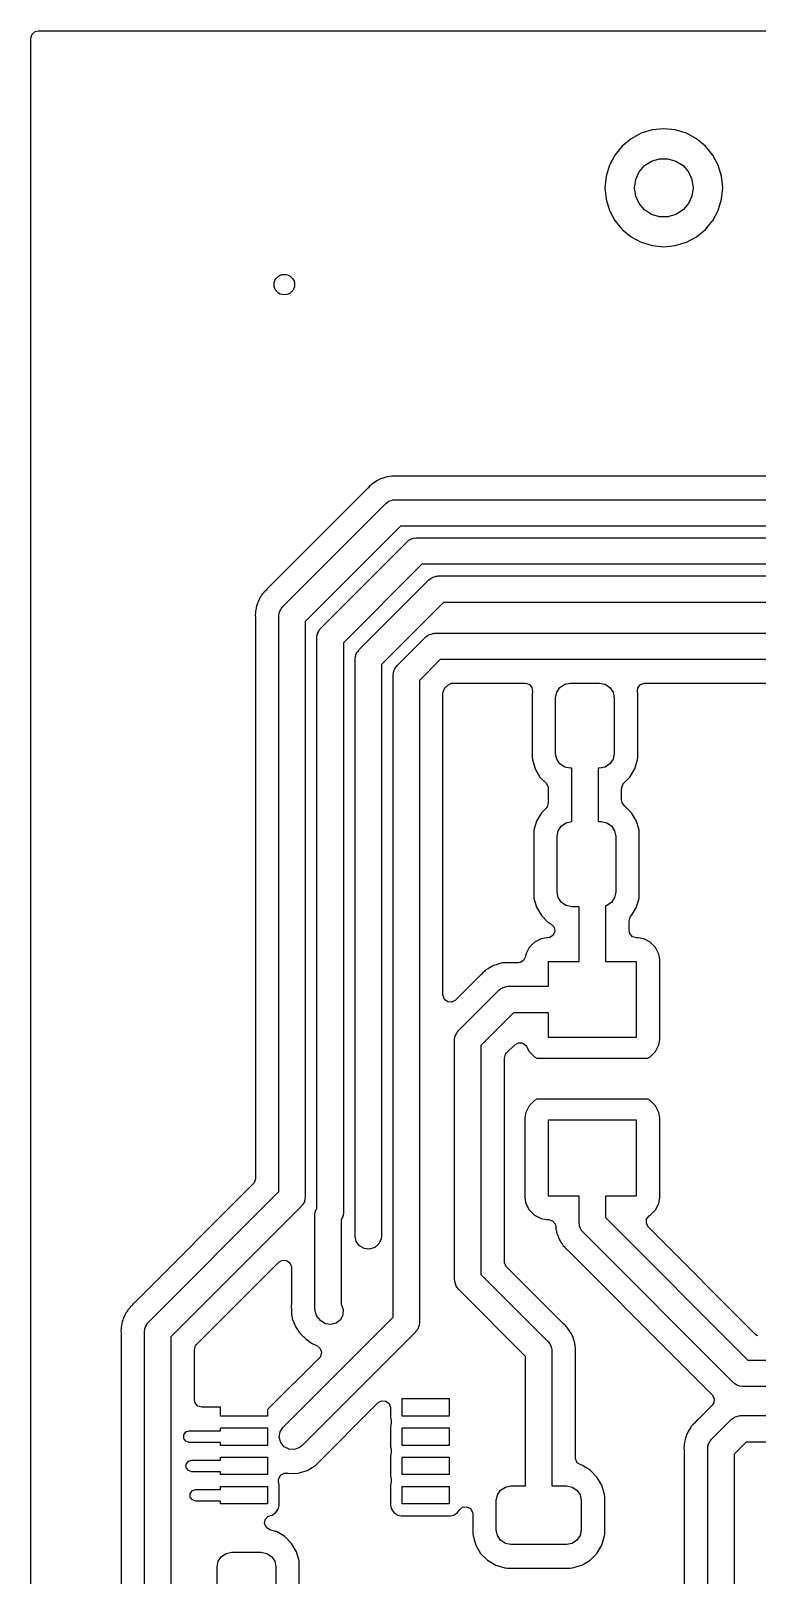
# Model space of a CAD drawing. Extents: x 0.23 to 2.97, y 0.23 to 2.17.
# Drawn here: x 0.23 to 0.718, y 1.134 to 2.17 of the extents above; entities that cross this region are included whole.
import ezdxf

# ---------------------------------------------------------------- set-up
doc = ezdxf.new("R2010")
doc.units = 0
doc.header["$MEASUREMENT"] = 0
doc.layers.add('BLACK', color=7, linetype='CONTINUOUS')

msp = doc.modelspace()

# ---------------------------------------------------------------- linework, layer by layer
at = {"layer": 'BLACK', "linetype": 'CONTINUOUS'}
for p, q in [((0.229705, 2.16533), (0.230492, 2.16802)), ((0.230492, 2.16802), (0.232605, 2.16985)), ((0.232605, 2.16985), (0.234665, 2.1703)), ((0.234665, 2.1703), (2.96533, 2.1703)), ((0.229705, 2.065), (0.229705, 2.16533)), ((0.655, 2.10458), (0.647279, 2.10382)), ((0.662721, 2.10382), (0.655, 2.10458)), ((0.655, 2.10458), (0.655, 2.10458)), ((0.63301, 2.09791), (0.627012, 2.09299)), ((0.639853, 2.10157), (0.63301, 2.09791)), ((0.647278, 2.10382), (0.639853, 2.10157)), ((0.647279, 2.10382), (0.647278, 2.10382)), ((0.670147, 2.10157), (0.662721, 2.10382)), ((0.67699, 2.09791), (0.670147, 2.10157)), ((0.682988, 2.09299), (0.67699, 2.09791)), ((0.62209, 2.08699), (0.618433, 2.08015)), ((0.627012, 2.09299), (0.62209, 2.08699)), ((0.646823, 2.08291), (0.652199, 2.08448)), ((0.652199, 2.08448), (0.657801, 2.08448)), ((0.657801, 2.08448), (0.663177, 2.08291)), ((0.68791, 2.08699), (0.682988, 2.09299)), ((0.691567, 2.08015), (0.68791, 2.08699)), ((0.618433, 2.08015), (0.61618, 2.07272)), ((0.636112, 2.07055), (0.63844, 2.07564)), ((0.63844, 2.07564), (0.642109, 2.07988)), ((0.642109, 2.07988), (0.646823, 2.08291)), ((0.663177, 2.08291), (0.667891, 2.07988)), ((0.667891, 2.07988), (0.67156, 2.07564)), ((0.67156, 2.07564), (0.673888, 2.07055)), ((0.69382, 2.07272), (0.691567, 2.08015)), ((0.229705, 1.29816), (0.229705, 2.065)), ((0.61618, 2.07272), (0.61542, 2.065)), ((0.61542, 2.065), (0.61542, 2.065)), ((0.61542, 2.065), (0.61618, 2.05728)), ((0.61618, 2.07272), (0.61618, 2.07272)), ((0.635315, 2.065), (0.636112, 2.07055)), ((0.636112, 2.05945), (0.635315, 2.065)), ((0.673888, 2.07055), (0.674685, 2.065)), ((0.674685, 2.065), (0.673888, 2.05945)), ((0.694574, 2.06507), (0.69382, 2.07272)), ((0.69382, 2.07272), (0.69382, 2.07272)), ((0.69382, 2.07272), (0.69382, 2.07272)), ((0.69382, 2.07272), (0.69382, 2.07272)), ((0.69382, 2.05728), (0.69458, 2.065)), ((0.69458, 2.065), (0.694574, 2.06507)), ((0.61618, 2.05728), (0.61618, 2.05728)), ((0.61618, 2.05728), (0.618433, 2.04985)), ((0.63844, 2.05436), (0.636112, 2.05945)), ((0.642109, 2.05012), (0.63844, 2.05436)), ((0.67156, 2.05436), (0.667891, 2.05012)), ((0.673888, 2.05945), (0.67156, 2.05436)), ((0.691567, 2.04985), (0.69382, 2.05728)), ((0.618433, 2.04985), (0.62209, 2.04301)), ((0.62209, 2.04301), (0.627012, 2.03701)), ((0.646823, 2.04709), (0.642109, 2.05012)), ((0.652199, 2.04552), (0.646823, 2.04709)), ((0.657801, 2.04552), (0.652199, 2.04552)), ((0.663177, 2.04709), (0.657801, 2.04552)), ((0.667891, 2.05012), (0.663177, 2.04709)), ((0.682988, 2.03701), (0.68791, 2.04301)), ((0.68791, 2.04301), (0.691567, 2.04985)), ((0.627012, 2.03701), (0.63301, 2.03209)), ((0.63301, 2.03209), (0.639853, 2.02843)), ((0.670147, 2.02843), (0.67699, 2.03209)), ((0.67699, 2.03209), (0.682988, 2.03701)), ((0.639853, 2.02843), (0.647278, 2.02618)), ((0.647278, 2.02618), (0.647278, 2.02618)), ((0.647278, 2.02618), (0.647279, 2.02618)), ((0.647279, 2.02618), (0.655, 2.02542)), ((0.655, 2.02542), (0.662721, 2.02618)), ((0.655, 2.02542), (0.655, 2.02542)), ((0.655, 2.02542), (0.655, 2.02542)), ((0.662721, 2.02618), (0.662721, 2.02618)), ((0.662721, 2.02618), (0.662722, 2.02618)), ((0.662722, 2.02618), (0.670147, 2.02843)), ((0.662722, 2.02618), (0.662722, 2.02618)), ((0.458624, 1.86583), (0.458032, 1.86533)), ((0.459177, 1.86638), (0.458624, 1.86583)), ((0.460755, 1.86732), (0.459177, 1.86638)), ((0.46095, 1.86745), (0.460755, 1.86732)), ((0.462433, 1.86852), (0.46095, 1.86745)), ((0.463161, 1.86881), (0.462433, 1.86852)), ((0.462433, 1.86852), (0.462433, 1.86852)), ((0.463859, 1.86915), (0.463161, 1.86881)), ((0.464225, 1.86937), (0.463859, 1.86915)), ((0.464533, 1.86955), (0.464225, 1.86937)), ((0.466292, 1.87006), (0.464533, 1.86955)), ((0.464533, 1.86955), (0.464533, 1.86955)), ((0.464533, 1.86955), (0.464533, 1.86955)), ((0.466513, 1.87014), (0.466292, 1.87006)), ((0.468218, 1.87081), (0.466513, 1.87014)), ((0.468994, 1.87091), (0.468218, 1.87081)), ((0.468218, 1.87081), (0.468218, 1.87081)), ((0.469756, 1.87107), (0.468994, 1.87091)), ((0.470508, 1.87129), (0.469756, 1.87107)), ((0.472339, 1.87135), (0.470508, 1.87129)), ((0.470508, 1.87129), (0.470508, 1.87129)), ((0.472572, 1.87136), (0.472339, 1.87135)), ((0.472841, 1.8714), (0.472572, 1.87136)), ((0.474005, 1.8714), (0.472841, 1.8714)), ((0.476727, 1.87148), (0.474005, 1.8714)), ((0.477037, 1.87145), (0.476727, 1.87148)), ((0.477038, 1.87147), (0.477037, 1.87145)), ((0.477657, 1.8714), (0.477038, 1.87147)), ((1.41952, 1.8714), (0.477657, 1.8714)), ((0.456073, 1.86328), (0.390125, 1.79733)), ((0.456231, 1.86345), (0.456073, 1.86328)), ((0.457399, 1.86487), (0.456231, 1.86345)), ((0.458032, 1.86533), (0.457399, 1.86487)), ((0.471922, 1.85511), (0.473005, 1.85552)), ((0.473005, 1.85552), (0.473705, 1.85548)), ((0.473705, 1.85548), (0.474391, 1.85563)), ((0.474391, 1.85563), (1.4281, 1.85563)), ((0.398965, 1.78387), (0.468127, 1.85304)), ((0.468127, 1.85304), (0.469566, 1.8542)), ((0.469566, 1.8542), (0.47022, 1.85445)), ((0.47022, 1.85445), (0.470788, 1.85486)), ((0.470788, 1.85486), (0.471922, 1.85511)), ((0.47806, 1.83791), (0.414087, 1.77394)), ((1.43177, 1.83791), (0.47806, 1.83791)), ((0.424555, 1.76946), (0.482536, 1.82744)), ((0.482536, 1.82744), (0.483976, 1.82861)), ((0.483976, 1.82861), (0.48463, 1.82886)), ((0.48463, 1.82886), (0.485197, 1.82927)), ((0.485197, 1.82927), (0.486332, 1.82951)), ((0.486332, 1.82951), (0.487414, 1.82993)), ((0.487414, 1.82993), (0.488114, 1.82989)), ((0.488114, 1.82989), (0.4888, 1.83004)), ((0.4888, 1.83004), (1.46523, 1.83004)), ((0.492469, 1.81232), (0.439677, 1.75953)), ((1.4689, 1.81232), (0.492469, 1.81232)), ((0.49923, 1.80327), (0.499797, 1.80368)), ((0.499797, 1.80368), (0.500931, 1.80392)), ((0.500931, 1.80392), (0.502014, 1.80434)), ((0.502014, 1.80434), (0.502715, 1.8043)), ((0.502715, 1.8043), (0.5034, 1.80445)), ((0.5034, 1.80445), (1.49192, 1.80445)), ((0.386402, 1.79354), (0.385147, 1.7922)), ((0.386553, 1.79371), (0.386402, 1.79354)), ((0.38672, 1.79393), (0.386553, 1.79371)), ((0.387131, 1.79434), (0.38672, 1.79393)), ((0.387542, 1.79475), (0.387131, 1.79434)), ((0.388535, 1.79581), (0.387542, 1.79475)), ((0.389406, 1.79673), (0.388535, 1.79581)), ((0.389647, 1.79693), (0.389406, 1.79673)), ((0.390125, 1.79733), (0.389639, 1.79694)), ((0.389639, 1.79694), (0.389647, 1.79693)), ((0.450146, 1.75486), (0.497136, 1.80185)), ((0.497136, 1.80185), (0.498576, 1.80302)), ((0.498576, 1.80302), (0.49923, 1.80327)), ((0.381392, 1.78453), (0.381105, 1.78272)), ((0.381703, 1.78525), (0.381392, 1.78453)), ((0.381955, 1.78599), (0.381703, 1.78525)), ((0.38215, 1.78675), (0.381955, 1.78599)), ((0.383033, 1.78835), (0.38215, 1.78675)), ((0.383135, 1.78856), (0.383033, 1.78835)), ((0.383863, 1.79024), (0.383135, 1.78856)), ((0.384343, 1.79086), (0.383863, 1.79024)), ((0.383863, 1.79024), (0.383863, 1.79024)), ((0.38477, 1.79151), (0.384343, 1.79086)), ((0.385147, 1.7922), (0.38477, 1.79151)), ((0.385147, 1.7922), (0.385147, 1.7922)), ((0.39759, 1.78176), (0.398062, 1.78282)), ((0.398062, 1.78282), (0.398583, 1.78329)), ((0.398583, 1.78329), (0.398965, 1.78387)), ((0.507069, 1.78673), (0.465268, 1.74493)), ((1.49559, 1.78673), (0.507069, 1.78673)), ((0.380541, 1.77916), (0.380419, 1.77839)), ((0.380419, 1.77839), (0.380419, 1.77839)), ((0.380419, 1.77839), (0.380591, 1.77656)), ((0.380602, 1.77994), (0.380541, 1.77916)), ((0.380591, 1.77656), (0.380602, 1.77633)), ((0.381058, 1.7825), (0.380602, 1.78072)), ((0.380602, 1.78072), (0.380602, 1.77994)), ((0.380602, 1.77633), (0.380602, 1.39986)), ((0.381105, 1.78272), (0.381058, 1.7825)), ((0.39637, 1.77761), (0.396564, 1.77945)), ((0.39637, 1.39128), (0.39637, 1.77761)), ((0.396564, 1.77945), (0.396849, 1.78009)), ((0.396849, 1.78009), (0.396958, 1.78078)), ((0.396958, 1.78078), (0.39759, 1.78176)), ((0.414087, 1.77394), (0.414087, 1.38761)), ((0.421961, 1.7632), (0.422154, 1.76504)), ((0.421961, 1.38017), (0.421961, 1.7632)), ((0.422154, 1.76504), (0.422439, 1.76568)), ((0.422439, 1.76568), (0.422549, 1.76637)), ((0.422549, 1.76637), (0.423181, 1.76735)), ((0.423181, 1.76735), (0.423652, 1.76841)), ((0.423652, 1.76841), (0.424173, 1.76888)), ((0.424173, 1.76888), (0.424555, 1.76946)), ((0.475736, 1.74426), (0.494886, 1.76341)), ((0.494886, 1.76341), (0.496325, 1.76458)), ((0.496325, 1.76458), (0.496979, 1.76483)), ((0.496979, 1.76483), (0.497547, 1.76524)), ((0.497547, 1.76524), (0.498681, 1.76548)), ((0.498681, 1.76548), (0.499764, 1.7659)), ((0.499764, 1.7659), (0.500464, 1.76586)), ((0.500464, 1.76586), (0.50115, 1.76601)), ((0.50115, 1.76601), (1.55348, 1.76601)), ((0.439677, 1.75953), (0.439677, 1.37701)), ((0.44803, 1.75108), (0.44814, 1.75177)), ((0.44814, 1.75177), (0.448771, 1.75275)), ((0.448771, 1.75275), (0.449243, 1.75381)), ((0.449243, 1.75381), (0.449764, 1.75428)), ((0.449764, 1.75428), (0.450146, 1.75486)), ((0.447551, 1.7486), (0.447745, 1.75044)), ((0.447551, 1.36141), (0.447551, 1.7486)), ((0.447745, 1.75044), (0.44803, 1.75108)), ((0.465268, 1.74493), (0.465268, 1.36141)), ((0.47373, 1.74117), (0.474362, 1.74215)), ((0.474362, 1.74215), (0.474834, 1.74321)), ((0.474834, 1.74321), (0.475354, 1.74368)), ((0.475354, 1.74368), (0.475736, 1.74426)), ((0.504819, 1.74829), (0.490858, 1.73433)), ((1.55715, 1.74829), (0.504819, 1.74829)), ((0.473142, 1.738), (0.473335, 1.73984)), ((0.473142, 1.30704), (0.473142, 1.738)), ((0.473335, 1.73984), (0.47362, 1.74048)), ((0.47362, 1.74048), (0.47373, 1.74117)), ((0.490858, 1.73433), (0.490858, 1.30337)), ((0.508079, 1.72925), (0.509897, 1.73107)), ((0.509897, 1.73107), (0.51235, 1.73241)), ((0.51235, 1.73241), (0.513405, 1.73252)), ((0.513405, 1.73252), (0.517255, 1.73252)), ((0.517255, 1.73252), (0.517354, 1.73254)), ((0.517354, 1.73254), (0.537039, 1.73254)), ((0.537039, 1.73254), (0.537138, 1.73252)), ((0.537138, 1.73252), (0.561769, 1.73252)), ((0.561769, 1.73252), (0.564451, 1.73174)), ((0.564451, 1.73174), (0.566282, 1.72962)), ((0.585198, 1.72966), (0.588391, 1.73179)), ((0.588391, 1.73179), (0.592157, 1.73254)), ((0.592157, 1.73254), (0.611843, 1.73254)), ((0.611843, 1.73254), (0.615609, 1.73179)), ((0.615609, 1.73179), (0.618802, 1.72966)), ((0.637644, 1.72945), (0.639393, 1.73163)), ((0.639393, 1.73163), (0.642043, 1.73252)), ((0.642043, 1.73252), (0.642231, 1.73252)), ((0.642231, 1.73252), (1.55388, 1.73252)), ((0.506626, 1.72574), (0.507413, 1.72843)), ((0.506626, 1.52318), (0.506626, 1.72574)), ((0.507413, 1.72843), (0.508079, 1.72925)), ((0.566282, 1.72962), (0.56666, 1.72699)), ((0.566663, 1.72675), (0.566547, 1.72529)), ((0.566547, 1.72529), (0.566547, 1.68271)), ((0.56666, 1.72699), (0.566681, 1.72699)), ((0.566679, 1.72686), (0.566663, 1.72675)), ((0.566681, 1.72699), (0.566674, 1.7269)), ((0.566674, 1.7269), (0.566679, 1.72686)), ((0.582315, 1.7227), (0.583064, 1.72647)), ((0.582315, 1.6853), (0.582315, 1.7227)), ((0.583064, 1.72647), (0.585198, 1.72966)), ((0.618802, 1.72966), (0.620936, 1.72647)), ((0.620936, 1.72647), (0.621685, 1.7227)), ((0.621685, 1.7227), (0.621685, 1.6853)), ((0.637319, 1.72699), (0.637385, 1.727)), ((0.637339, 1.72674), (0.637319, 1.72699)), ((0.637453, 1.72529), (0.637339, 1.72674)), ((0.637385, 1.727), (0.637644, 1.72945)), ((0.637453, 1.68271), (0.637453, 1.72529)), ((0.566547, 1.68271), (0.566661, 1.68126)), ((0.566661, 1.68126), (0.566661, 1.68126)), ((0.566661, 1.68126), (0.568467, 1.67505)), ((0.583064, 1.68153), (0.582315, 1.6853)), ((0.585198, 1.67834), (0.583064, 1.68153)), ((0.620936, 1.68153), (0.618802, 1.67834)), ((0.621685, 1.6853), (0.620936, 1.68153)), ((0.635533, 1.67505), (0.637339, 1.68126)), ((0.637339, 1.68126), (0.637453, 1.68271)), ((0.568467, 1.67505), (0.571761, 1.66948)), ((0.571761, 1.66948), (0.571761, 1.66948)), ((0.571761, 1.66948), (0.575921, 1.66532)), ((0.588391, 1.67621), (0.585198, 1.67834)), ((0.592157, 1.67546), (0.588391, 1.67621)), ((0.593142, 1.67546), (0.592157, 1.67546)), ((0.593142, 1.63954), (0.593142, 1.67546)), ((0.611843, 1.67546), (0.610858, 1.67546)), ((0.610858, 1.67546), (0.610858, 1.63954)), ((0.615609, 1.67621), (0.611843, 1.67546)), ((0.618802, 1.67834), (0.615609, 1.67621)), ((0.628079, 1.66532), (0.632239, 1.66948)), ((0.632239, 1.66948), (0.635533, 1.67505)), ((0.632239, 1.66948), (0.632239, 1.66948)), ((0.575921, 1.66532), (0.577261, 1.66286)), ((0.577261, 1.66286), (0.577374, 1.66181)), ((0.577374, 1.66181), (0.577374, 1.65219)), ((0.626626, 1.66181), (0.627413, 1.66449)), ((0.626626, 1.65411), (0.626626, 1.66181)), ((0.627413, 1.66449), (0.628079, 1.66532)), ((0.575921, 1.64868), (0.572761, 1.64552)), ((0.576587, 1.64951), (0.575921, 1.64868)), ((0.577374, 1.65219), (0.576587, 1.64951)), ((0.62691, 1.65246), (0.626626, 1.65411)), ((0.628449, 1.65032), (0.62691, 1.65246)), ((0.628477, 1.65028), (0.628443, 1.65032)), ((0.628443, 1.65032), (0.628449, 1.65032)), ((0.628546, 1.65019), (0.628477, 1.65028)), ((0.628664, 1.6501), (0.628546, 1.65019)), ((0.633239, 1.64552), (0.628664, 1.6501)), ((0.569467, 1.63995), (0.567661, 1.63374)), ((0.572761, 1.64552), (0.569467, 1.63995)), ((0.572761, 1.64552), (0.572761, 1.64552)), ((0.586198, 1.63666), (0.589391, 1.63879)), ((0.589391, 1.63879), (0.593142, 1.63954)), ((0.610858, 1.63954), (0.612843, 1.63954)), ((0.612843, 1.63954), (0.616609, 1.63879)), ((0.616609, 1.63879), (0.619802, 1.63666)), ((0.636533, 1.63995), (0.633239, 1.64552)), ((0.633239, 1.64552), (0.633239, 1.64552)), ((0.638339, 1.63374), (0.636533, 1.63995)), ((0.567661, 1.63374), (0.567547, 1.63229)), ((0.567547, 1.63229), (0.567547, 1.58971)), ((0.567661, 1.63374), (0.567661, 1.63374)), ((0.583315, 1.6297), (0.584064, 1.63347)), ((0.583315, 1.5923), (0.583315, 1.6297)), ((0.584064, 1.63347), (0.586198, 1.63666)), ((0.619802, 1.63666), (0.621936, 1.63347)), ((0.621936, 1.63347), (0.622685, 1.6297)), ((0.622685, 1.6297), (0.622685, 1.5923)), ((0.638453, 1.63229), (0.638339, 1.63374)), ((0.638453, 1.58971), (0.638453, 1.63229)), ((0.567547, 1.58971), (0.567661, 1.58826)), ((0.567661, 1.58826), (0.567661, 1.58826)), ((0.567661, 1.58826), (0.569467, 1.58205)), ((0.584064, 1.58853), (0.583315, 1.5923)), ((0.586198, 1.58534), (0.584064, 1.58853)), ((0.621936, 1.58853), (0.619802, 1.58534)), ((0.622685, 1.5923), (0.621936, 1.58853)), ((0.636533, 1.58205), (0.638339, 1.58826)), ((0.638339, 1.58826), (0.638453, 1.58971)), ((0.569467, 1.58205), (0.572761, 1.57648)), ((0.572761, 1.57648), (0.572761, 1.57648)), ((0.572761, 1.57648), (0.577336, 1.5719)), ((0.589391, 1.58321), (0.586198, 1.58534)), ((0.593157, 1.58246), (0.589391, 1.58321)), ((0.598142, 1.58246), (0.593157, 1.58246)), ((0.598142, 1.54574), (0.598142, 1.58246)), ((0.616609, 1.58321), (0.615858, 1.58306)), ((0.615858, 1.58306), (0.615858, 1.54574)), ((0.619802, 1.58534), (0.616609, 1.58321)), ((0.631626, 1.57281), (0.632413, 1.57549)), ((0.632413, 1.57549), (0.633079, 1.57632)), ((0.633079, 1.57632), (0.633239, 1.57648)), ((0.633239, 1.57648), (0.636533, 1.58205)), ((0.577336, 1.5719), (0.577336, 1.5719)), ((0.577336, 1.5719), (0.579304, 1.57074)), ((0.579304, 1.57074), (0.581212, 1.5687)), ((0.581712, 1.56595), (0.580646, 1.56336)), ((0.581212, 1.5687), (0.581712, 1.56595)), ((0.631626, 1.56647), (0.631626, 1.57281)), ((0.632074, 1.56441), (0.631626, 1.56647)), ((0.564557, 1.55512), (0.56229, 1.55067)), ((0.568089, 1.55866), (0.564557, 1.55512)), ((0.572539, 1.56092), (0.568089, 1.55866)), ((0.576232, 1.56151), (0.572539, 1.56092)), ((0.576779, 1.56151), (0.576232, 1.56151)), ((0.578353, 1.56176), (0.576779, 1.56151)), ((0.580646, 1.56336), (0.578353, 1.56176)), ((0.633905, 1.5623), (0.632074, 1.56441)), ((0.636587, 1.56151), (0.633905, 1.5623)), ((0.637768, 1.56151), (0.636587, 1.56151)), ((0.641461, 1.56092), (0.637768, 1.56151)), ((0.637768, 1.56151), (0.637768, 1.56151)), ((0.642925, 1.56018), (0.641461, 1.56092)), ((0.645911, 1.55866), (0.642925, 1.56018)), ((0.649443, 1.55512), (0.645911, 1.55866)), ((0.650577, 1.5529), (0.649443, 1.55512)), ((0.545759, 1.54445), (0.544997, 1.54429)), ((0.54651, 1.54467), (0.545759, 1.54445)), ((0.546511, 1.54467), (0.54651, 1.54467)), ((0.548343, 1.54472), (0.546511, 1.54467)), ((0.548575, 1.54474), (0.548343, 1.54472)), ((0.548844, 1.54478), (0.548575, 1.54474)), ((0.550007, 1.54478), (0.548844, 1.54478)), ((0.55273, 1.54486), (0.550007, 1.54478)), ((0.55304, 1.54483), (0.55273, 1.54486)), ((0.553042, 1.54484), (0.55304, 1.54483)), ((0.55366, 1.54478), (0.553042, 1.54484)), ((0.557119, 1.54478), (0.55366, 1.54478)), ((0.558448, 1.54496), (0.557119, 1.54478)), ((0.560821, 1.54643), (0.558448, 1.54496)), ((0.562018, 1.54896), (0.560821, 1.54643)), ((0.56229, 1.55067), (0.562018, 1.54896)), ((0.56229, 1.55067), (0.56229, 1.55067)), ((0.577472, 1.52901), (0.577472, 1.54574)), ((0.577472, 1.54574), (0.598142, 1.54574)), ((0.615858, 1.54574), (0.636528, 1.54574)), ((0.636528, 1.54574), (0.636528, 1.49456)), ((0.65171, 1.55067), (0.650577, 1.5529)), ((0.652295, 1.54698), (0.65171, 1.55067)), ((0.652295, 1.49332), (0.652295, 1.54698)), ((0.532077, 1.53666), (0.515094, 1.51968)), ((0.532234, 1.53683), (0.532077, 1.53666)), ((0.533402, 1.53824), (0.532234, 1.53683)), ((0.533734, 1.53849), (0.533402, 1.53824)), ((0.534035, 1.5387), (0.533734, 1.53849)), ((0.534627, 1.53921), (0.534035, 1.5387)), ((0.53518, 1.53976), (0.534627, 1.53921)), ((0.536758, 1.5407), (0.53518, 1.53976)), ((0.536953, 1.54082), (0.536758, 1.5407)), ((0.538436, 1.5419), (0.536953, 1.54082)), ((0.539164, 1.54219), (0.538436, 1.5419)), ((0.539862, 1.54253), (0.539164, 1.54219)), ((0.540536, 1.54293), (0.539862, 1.54253)), ((0.542296, 1.54344), (0.540536, 1.54293)), ((0.542517, 1.54352), (0.542296, 1.54344)), ((0.544221, 1.54419), (0.542517, 1.54352)), ((0.544997, 1.54429), (0.544221, 1.54419)), ((0.544221, 1.54419), (0.544221, 1.54419)), ((0.517, 1.49928), (0.54413, 1.52641)), ((0.54413, 1.52641), (0.545569, 1.52758)), ((0.545569, 1.52758), (0.546224, 1.52783)), ((0.546224, 1.52783), (0.546791, 1.52824)), ((0.546791, 1.52824), (0.547925, 1.52848)), ((0.547925, 1.52848), (0.549008, 1.5289)), ((0.549008, 1.5289), (0.549708, 1.52886)), ((0.549708, 1.52886), (0.550394, 1.52901)), ((0.550394, 1.52901), (0.577472, 1.52901)), ((0.506639, 1.52283), (0.506626, 1.52318)), ((0.507615, 1.52021), (0.506639, 1.52283)), ((0.509853, 1.51854), (0.507615, 1.52021)), ((0.512641, 1.51834), (0.509853, 1.51854)), ((0.515094, 1.51968), (0.512641, 1.51834)), ((0.554063, 1.51129), (0.532122, 1.48935)), ((0.577472, 1.51129), (0.554063, 1.51129)), ((0.577472, 1.49456), (0.577472, 1.51129)), ((0.514406, 1.49302), (0.514599, 1.49486)), ((0.514406, 1.33195), (0.514406, 1.49302)), ((0.514599, 1.49486), (0.514884, 1.4955)), ((0.514884, 1.4955), (0.514994, 1.49619)), ((0.514994, 1.49619), (0.515626, 1.49717)), ((0.515626, 1.49717), (0.516097, 1.49823)), ((0.516097, 1.49823), (0.516618, 1.4987)), ((0.516618, 1.4987), (0.517, 1.49928)), ((0.636528, 1.49456), (0.577472, 1.49456)), ((0.65171, 1.48963), (0.652295, 1.49332)), ((0.532122, 1.48935), (0.532122, 1.33562)), ((0.54789, 1.48076), (0.548677, 1.48345)), ((0.548677, 1.48345), (0.549342, 1.48427)), ((0.549342, 1.48427), (0.554899, 1.48983)), ((0.554899, 1.48983), (0.557352, 1.49117)), ((0.557352, 1.49117), (0.56014, 1.49097)), ((0.56014, 1.49097), (0.562377, 1.48929)), ((0.562377, 1.48929), (0.562826, 1.48857)), ((0.562826, 1.48857), (0.564557, 1.48518)), ((0.564557, 1.48518), (0.564557, 1.48518)), ((0.564557, 1.48518), (0.568089, 1.48164)), ((0.645911, 1.48164), (0.649443, 1.48518)), ((0.649443, 1.48518), (0.65171, 1.48963)), ((0.54789, 1.38702), (0.54789, 1.48076)), ((0.568089, 1.48164), (0.56961, 1.48087)), ((0.56961, 1.48087), (0.569785, 1.48078)), ((0.569785, 1.48078), (0.644215, 1.48078)), ((0.644215, 1.48078), (0.645911, 1.48164)), ((0.568089, 1.45236), (0.564557, 1.44882)), ((0.569785, 1.45322), (0.568089, 1.45236)), ((0.644215, 1.45322), (0.569785, 1.45322)), ((0.645911, 1.45236), (0.644215, 1.45322)), ((0.649443, 1.44882), (0.645911, 1.45236)), ((0.56229, 1.44437), (0.561705, 1.44068)), ((0.56299, 1.44575), (0.56229, 1.44437)), ((0.564557, 1.44882), (0.56299, 1.44575)), ((0.650577, 1.4466), (0.649443, 1.44882)), ((0.65171, 1.44437), (0.650577, 1.4466)), ((0.652295, 1.44068), (0.65171, 1.44437)), ((0.561705, 1.44068), (0.561705, 1.44068)), ((0.561705, 1.44068), (0.561705, 1.38702)), ((0.577472, 1.38826), (0.577472, 1.43944)), ((0.577472, 1.43944), (0.636528, 1.43944)), ((0.636528, 1.43944), (0.636528, 1.38826)), ((0.652295, 1.38702), (0.652295, 1.44068)), ((0.380602, 1.39986), (0.379815, 1.39718)), ((0.379149, 1.39636), (0.299896, 1.3171)), ((0.308736, 1.30364), (0.39637, 1.39128)), ((0.379815, 1.39718), (0.379149, 1.39636)), ((0.411492, 1.38135), (0.323858, 1.29371)), ((0.411874, 1.38193), (0.411492, 1.38135)), ((0.412395, 1.3824), (0.411874, 1.38193)), ((0.412867, 1.38346), (0.412395, 1.3824)), ((0.413498, 1.38443), (0.412867, 1.38346)), ((0.413608, 1.38513), (0.413498, 1.38443)), ((0.413893, 1.38577), (0.413608, 1.38513)), ((0.414087, 1.38761), (0.413893, 1.38577)), ((0.42103, 1.37808), (0.42114, 1.37877)), ((0.42114, 1.37877), (0.421771, 1.37975)), ((0.421771, 1.37975), (0.421961, 1.38017)), ((0.54789, 1.3442), (0.54789, 1.38702)), ((0.561705, 1.38702), (0.562289, 1.38333)), ((0.562289, 1.38333), (0.564557, 1.37888)), ((0.564557, 1.37888), (0.568089, 1.37534)), ((0.598142, 1.38826), (0.577472, 1.38826)), ((0.598142, 1.37015), (0.598142, 1.38826)), ((0.636528, 1.38826), (0.615858, 1.38826)), ((0.615858, 1.38826), (0.615858, 1.37382)), ((0.645911, 1.37534), (0.649443, 1.37888)), ((0.649443, 1.37888), (0.65171, 1.38333)), ((0.65171, 1.38333), (0.652295, 1.38702)), ((0.420551, 1.3756), (0.420745, 1.37744)), ((0.420551, 1.31223), (0.420551, 1.3756)), ((0.420745, 1.37744), (0.42103, 1.37808)), ((0.438457, 1.37286), (0.438268, 1.37244)), ((0.438268, 1.37244), (0.438268, 1.31559)), ((0.439089, 1.37383), (0.438457, 1.37286)), ((0.439198, 1.37453), (0.439089, 1.37383)), ((0.439484, 1.37517), (0.439198, 1.37453)), ((0.439677, 1.37701), (0.439484, 1.37517)), ((0.568089, 1.37534), (0.569031, 1.37486)), ((0.569031, 1.37486), (0.572539, 1.37308)), ((0.572539, 1.37308), (0.576232, 1.37249)), ((0.576232, 1.37249), (0.577481, 1.37249)), ((0.577481, 1.37249), (0.580163, 1.3717)), ((0.580163, 1.3717), (0.581993, 1.36959)), ((0.581993, 1.36959), (0.582439, 1.36769)), ((0.598287, 1.36947), (0.598142, 1.37015)), ((0.598251, 1.36877), (0.598287, 1.36947)), ((0.598666, 1.36769), (0.598251, 1.36877)), ((0.615858, 1.37382), (0.711551, 1.27813)), ((0.643255, 1.36984), (0.643454, 1.37263)), ((0.644594, 1.36739), (0.643255, 1.36984)), ((0.643454, 1.37263), (0.645129, 1.37486)), ((0.645129, 1.37486), (0.64585, 1.37531)), ((0.64585, 1.37531), (0.645911, 1.37534)), ((0.448317, 1.35781), (0.447551, 1.36141)), ((0.450482, 1.35483), (0.448317, 1.35781)), ((0.465074, 1.35957), (0.463576, 1.3562)), ((0.465268, 1.36141), (0.465074, 1.35957)), ((0.582439, 1.36769), (0.582484, 1.36627)), ((0.582484, 1.36627), (0.582484, 1.36627)), ((0.582484, 1.36627), (0.582702, 1.36552)), ((0.582702, 1.36552), (0.58286, 1.36476)), ((0.58286, 1.36476), (0.582958, 1.36398)), ((0.582958, 1.36398), (0.582958, 1.36398)), ((0.582958, 1.36398), (0.583633, 1.36228)), ((0.583633, 1.36228), (0.583708, 1.36206)), ((0.583708, 1.36206), (0.58422, 1.3603)), ((0.58422, 1.3603), (0.58422, 1.3603)), ((0.58422, 1.3603), (0.584618, 1.35962)), ((0.584618, 1.35962), (0.58496, 1.35892)), ((0.58496, 1.35892), (0.585248, 1.3582)), ((0.585248, 1.3582), (0.585249, 1.3582)), ((0.585249, 1.3582), (0.586326, 1.35671)), ((0.598908, 1.36655), (0.598666, 1.36769)), ((0.59932, 1.36598), (0.598908, 1.36655)), ((0.599571, 1.36533), (0.59932, 1.36598)), ((0.600736, 1.36389), (0.599571, 1.36533)), ((0.701618, 1.26301), (0.600736, 1.36389)), ((0.716629, 1.29535), (0.644594, 1.36739)), ((0.453672, 1.35298), (0.450482, 1.35483)), ((0.457335, 1.3526), (0.453672, 1.35298)), ((0.460839, 1.35374), (0.457335, 1.3526)), ((0.463576, 1.3562), (0.460839, 1.35374)), ((0.586326, 1.35671), (0.586454, 1.35652)), ((0.586454, 1.35652), (0.587387, 1.35494)), ((0.587387, 1.35494), (0.58794, 1.35439)), ((0.58794, 1.35439), (0.588446, 1.3538)), ((0.588446, 1.3538), (0.588906, 1.35316)), ((0.588906, 1.35316), (0.590318, 1.35199)), ((0.590318, 1.35199), (0.59049, 1.35184)), ((0.59049, 1.35184), (0.663297, 1.27903)), ((0.341079, 1.28863), (0.396315, 1.34387)), ((0.396315, 1.34387), (0.398768, 1.34521)), ((0.398768, 1.34521), (0.401556, 1.34501)), ((0.401556, 1.34501), (0.403794, 1.34333)), ((0.403794, 1.34333), (0.404771, 1.34072)), ((0.404771, 1.34072), (0.404783, 1.34036)), ((0.404783, 1.34036), (0.404783, 1.31549)), ((0.548003, 1.34315), (0.54789, 1.3442)), ((0.549343, 1.3407), (0.548003, 1.34315)), ((0.587509, 1.30253), (0.549343, 1.3407)), ((0.514551, 1.33126), (0.514406, 1.33195)), ((0.514515, 1.33056), (0.514551, 1.33126)), ((0.51493, 1.32948), (0.514515, 1.33056)), ((0.515171, 1.32835), (0.51493, 1.32948)), ((0.515583, 1.32778), (0.515171, 1.32835)), ((0.515835, 1.32712), (0.515583, 1.32778)), ((0.517, 1.32569), (0.515835, 1.32712)), ((0.532122, 1.33562), (0.577264, 1.29048)), ((0.299178, 1.31651), (0.298514, 1.3158)), ((0.299418, 1.31671), (0.299178, 1.31651)), ((0.299896, 1.3171), (0.299411, 1.31671)), ((0.299411, 1.31671), (0.299418, 1.31671)), ((0.562142, 1.28054), (0.517, 1.32569)), ((0.291921, 1.30652), (0.291727, 1.30576)), ((0.292804, 1.30812), (0.291921, 1.30652)), ((0.292907, 1.30833), (0.292804, 1.30812)), ((0.293635, 1.31002), (0.292907, 1.30833)), ((0.294114, 1.31063), (0.293635, 1.31002)), ((0.293635, 1.31002), (0.293635, 1.31002)), ((0.294542, 1.31128), (0.294114, 1.31063)), ((0.294919, 1.31197), (0.294542, 1.31128)), ((0.296173, 1.31331), (0.294919, 1.31197)), ((0.294919, 1.31197), (0.294919, 1.31197)), ((0.296325, 1.31348), (0.296173, 1.31331)), ((0.296491, 1.3137), (0.296325, 1.31348)), ((0.296903, 1.31411), (0.296491, 1.3137)), ((0.297314, 1.31452), (0.296903, 1.31411)), ((0.298514, 1.3158), (0.297314, 1.31452)), ((0.399193, 1.23309), (0.473142, 1.30704)), ((0.404727, 1.31488), (0.404698, 1.31456)), ((0.404698, 1.31456), (0.404783, 1.31184)), ((0.404783, 1.31549), (0.404715, 1.31488)), ((0.404715, 1.31488), (0.404727, 1.31488)), ((0.404783, 1.31184), (0.404783, 1.31068)), ((0.404783, 1.31068), (0.404817, 1.31041)), ((0.404817, 1.31041), (0.404836, 1.31018)), ((0.404836, 1.31018), (0.404893, 1.30835)), ((0.404893, 1.30835), (0.404893, 1.30835)), ((0.404893, 1.30835), (0.405112, 1.30759)), ((0.405112, 1.30759), (0.405269, 1.30683)), ((0.405269, 1.30683), (0.405357, 1.30614)), ((0.405357, 1.30614), (0.405368, 1.30606)), ((0.405368, 1.30606), (0.405592, 1.30549)), ((0.420697, 1.31154), (0.420551, 1.31223)), ((0.42066, 1.31084), (0.420697, 1.31154)), ((0.421076, 1.30976), (0.42066, 1.31084)), ((0.421317, 1.30863), (0.421076, 1.30976)), ((0.421729, 1.30806), (0.421317, 1.30863)), ((0.42198, 1.3074), (0.421729, 1.30806)), ((0.423146, 1.30596), (0.42198, 1.3074)), ((0.439375, 1.30853), (0.437703, 1.30524)), ((0.438268, 1.31559), (0.439568, 1.3122)), ((0.439568, 1.3122), (0.439375, 1.30853)), ((0.229705, 0.642311), (0.229705, 1.29816)), ((0.290313, 1.29893), (0.290191, 1.29816)), ((0.290191, 1.29816), (0.290191, 1.29816)), ((0.290191, 1.29816), (0.290363, 1.29634)), ((0.290374, 1.29971), (0.290313, 1.29893)), ((0.290363, 1.29634), (0.290374, 1.2961)), ((0.29083, 1.30227), (0.290374, 1.30049)), ((0.290374, 1.30049), (0.290374, 1.29971)), ((0.290374, 1.2961), (0.290374, 0.988451)), ((0.290877, 1.3025), (0.29083, 1.30227)), ((0.291164, 1.30431), (0.290877, 1.3025)), ((0.291475, 1.30502), (0.291164, 1.30431)), ((0.291727, 1.30576), (0.291475, 1.30502)), ((0.306142, 1.29738), (0.306335, 1.29922)), ((0.306142, 0.99), (0.306142, 1.29738)), ((0.306335, 1.29922), (0.30662, 1.29986)), ((0.30662, 1.29986), (0.30673, 1.30056)), ((0.30673, 1.30056), (0.307362, 1.30153)), ((0.307362, 1.30153), (0.307834, 1.30259)), ((0.307834, 1.30259), (0.308354, 1.30306)), ((0.308354, 1.30306), (0.308736, 1.30364)), ((0.405592, 1.30549), (0.406042, 1.30435)), ((0.406042, 1.30435), (0.406118, 1.30413)), ((0.406118, 1.30413), (0.406629, 1.30237)), ((0.406629, 1.30237), (0.406629, 1.30237)), ((0.406629, 1.30237), (0.407028, 1.3017)), ((0.407028, 1.3017), (0.40737, 1.301)), ((0.40737, 1.301), (0.407658, 1.30027)), ((0.407658, 1.30027), (0.407658, 1.30027)), ((0.407658, 1.30027), (0.407658, 1.30027)), ((0.407658, 1.30027), (0.408735, 1.29879)), ((0.408735, 1.29879), (0.408864, 1.29859)), ((0.408864, 1.29859), (0.409796, 1.29702)), ((0.409796, 1.29702), (0.409797, 1.29701)), ((0.409797, 1.29701), (0.41035, 1.29646)), ((0.41035, 1.29646), (0.410855, 1.29587)), ((0.410855, 1.29587), (0.411315, 1.29524)), ((0.488264, 1.29711), (0.41172, 1.22056)), ((0.424555, 1.30456), (0.423146, 1.30596)), ((0.427644, 1.30255), (0.424555, 1.30456)), ((0.431283, 1.30197), (0.427644, 1.30255)), ((0.43484, 1.30293), (0.431283, 1.30197)), ((0.437703, 1.30524), (0.43484, 1.30293)), ((0.488646, 1.29769), (0.488264, 1.29711)), ((0.489166, 1.29816), (0.488646, 1.29769)), ((0.489638, 1.29922), (0.489166, 1.29816)), ((0.49027, 1.3002), (0.489638, 1.29922)), ((0.49038, 1.30089), (0.49027, 1.3002)), ((0.490665, 1.30153), (0.49038, 1.30089)), ((0.490858, 1.30337), (0.490665, 1.30153)), ((0.587682, 1.30237), (0.587509, 1.30253)), ((0.589094, 1.3012), (0.587682, 1.30237)), ((0.589554, 1.30057), (0.589094, 1.3012)), ((0.589094, 1.3012), (0.589094, 1.3012)), ((0.59006, 1.29998), (0.589554, 1.30057)), ((0.590613, 1.29943), (0.59006, 1.29998)), ((0.591462, 1.29799), (0.590613, 1.29943)), ((0.590613, 1.29943), (0.590613, 1.29943)), ((0.590613, 1.29943), (0.590613, 1.29943)), ((0.591546, 1.29785), (0.591462, 1.29799)), ((0.591674, 1.29765), (0.591546, 1.29785)), ((0.592751, 1.29617), (0.591674, 1.29765)), ((0.593039, 1.29544), (0.592751, 1.29617)), ((0.592751, 1.29617), (0.592751, 1.29617)), ((0.323858, 1.29371), (0.323858, 0.99)), ((0.339626, 1.28513), (0.340413, 1.28781)), ((0.340413, 1.28781), (0.341079, 1.28863)), ((0.411315, 1.29524), (0.411315, 1.29524)), ((0.411315, 1.29524), (0.412727, 1.29407)), ((0.412727, 1.29407), (0.4129, 1.29391)), ((0.4129, 1.29391), (0.414501, 1.29231)), ((0.414501, 1.29231), (0.418184, 1.28945)), ((0.418184, 1.28945), (0.418184, 1.28945)), ((0.418184, 1.28945), (0.422006, 1.2878)), ((0.422006, 1.2878), (0.424154, 1.28601)), ((0.424154, 1.28601), (0.424995, 1.28335)), ((0.577264, 1.29048), (0.578429, 1.28904)), ((0.578429, 1.28904), (0.57868, 1.28838)), ((0.57868, 1.28838), (0.579092, 1.28782)), ((0.579092, 1.28782), (0.579334, 1.28668)), ((0.579334, 1.28668), (0.579749, 1.2856)), ((0.579749, 1.2856), (0.579713, 1.2849)), ((0.593382, 1.29474), (0.593039, 1.29544)), ((0.59378, 1.29407), (0.593382, 1.29474)), ((0.594291, 1.29231), (0.59378, 1.29407)), ((0.59378, 1.29407), (0.59378, 1.29407)), ((0.594367, 1.29209), (0.594291, 1.29231)), ((0.595042, 1.29039), (0.594367, 1.29209)), ((0.59514, 1.28961), (0.595042, 1.29039)), ((0.595042, 1.29039), (0.595042, 1.29039)), ((0.595042, 1.29039), (0.595042, 1.29039)), ((0.595298, 1.28885), (0.59514, 1.28961)), ((0.595516, 1.2881), (0.595298, 1.28885)), ((0.595574, 1.28626), (0.595516, 1.2881)), ((0.595592, 1.28603), (0.595574, 1.28626)), ((0.595626, 1.28576), (0.595592, 1.28603)), ((0.595626, 1.2846), (0.595626, 1.28576)), ((0.595626, 1.28576), (0.595626, 1.28576)), ((0.717455, 1.29469), (0.716629, 1.29535)), ((0.71811, 1.29449), (0.717455, 1.29469)), ((0.339626, 1.25149), (0.339626, 1.28513)), ((0.423543, 1.27974), (0.388724, 1.24492)), ((0.424261, 1.28065), (0.423543, 1.27974)), ((0.424995, 1.28335), (0.424261, 1.28065)), ((0.562142, 1.19369), (0.562142, 1.28054)), ((0.579713, 1.2849), (0.579858, 1.28421)), ((0.579858, 1.28421), (0.579858, 1.19369)), ((0.595712, 1.28188), (0.595626, 1.2846)), ((0.595626, 1.28095), (0.595694, 1.28156)), ((0.595626, 1.21251), (0.595626, 1.28095)), ((0.595682, 1.28157), (0.595712, 1.28188)), ((0.595694, 1.28156), (0.595682, 1.28157)), ((0.663297, 1.27903), (0.687522, 1.2548)), ((0.711551, 1.27813), (0.764036, 1.27813)), ((0.687522, 1.2548), (0.688862, 1.25235)), ((0.702206, 1.26263), (0.701618, 1.26301)), ((0.702675, 1.26211), (0.702206, 1.26263)), ((0.703735, 1.26163), (0.702675, 1.26211)), ((0.704707, 1.261), (0.703735, 1.26163)), ((0.7054, 1.26089), (0.704707, 1.261)), ((0.70604, 1.26061), (0.7054, 1.26089)), ((0.707882, 1.26041), (0.70604, 1.26061)), ((0.767705, 1.26041), (0.707882, 1.26041)), ((0.340074, 1.24943), (0.339626, 1.25149)), ((0.341905, 1.24732), (0.340074, 1.24943)), ((0.344587, 1.24653), (0.341905, 1.24732)), ((0.357228, 1.24653), (0.344587, 1.24653)), ((0.357228, 1.24061), (0.357228, 1.24653)), ((0.388724, 1.24492), (0.388724, 1.24061)), ((0.42067, 1.20721), (0.462914, 1.24946)), ((0.462914, 1.24946), (0.465367, 1.2508)), ((0.465367, 1.2508), (0.468155, 1.2506)), ((0.468155, 1.2506), (0.470392, 1.24892)), ((0.470392, 1.24892), (0.471369, 1.2463)), ((0.471369, 1.2463), (0.471382, 1.24595)), ((0.471382, 1.24595), (0.471382, 1.23983)), ((0.479276, 1.24061), (0.479276, 1.25242)), ((0.479276, 1.25242), (0.510772, 1.25242)), ((0.510772, 1.25242), (0.510772, 1.24061)), ((0.687522, 1.24779), (0.678223, 1.23849)), ((0.688662, 1.24956), (0.687522, 1.24779)), ((0.688862, 1.25235), (0.688662, 1.24956)), ((0.388724, 1.24061), (0.357228, 1.24061)), ((0.471382, 1.23983), (0.471818, 1.23764)), ((0.471818, 1.2357), (0.471382, 1.23351)), ((0.471382, 1.23351), (0.471382, 1.22014)), ((0.471818, 1.23764), (0.471818, 1.2357)), ((0.510772, 1.24061), (0.479276, 1.24061)), ((0.6745, 1.23469), (0.673246, 1.23336)), ((0.674651, 1.23487), (0.6745, 1.23469)), ((0.674818, 1.23509), (0.674651, 1.23487)), ((0.675229, 1.2355), (0.674818, 1.23509)), ((0.675641, 1.23591), (0.675229, 1.2355)), ((0.677264, 1.23764), (0.675641, 1.23591)), ((0.677505, 1.23789), (0.677264, 1.23764)), ((0.677745, 1.23809), (0.677505, 1.23789)), ((0.678223, 1.23849), (0.677737, 1.2381)), ((0.677737, 1.2381), (0.677745, 1.23809)), ((0.687063, 1.22503), (0.700315, 1.23828)), ((0.700315, 1.23828), (0.701754, 1.23945)), ((0.701754, 1.23945), (0.702409, 1.2397)), ((0.702409, 1.2397), (0.702976, 1.24011)), ((0.702976, 1.24011), (0.70411, 1.24035)), ((0.70411, 1.24035), (0.705193, 1.24077)), ((0.705193, 1.24077), (0.705893, 1.24073)), ((0.705893, 1.24073), (0.706579, 1.24088)), ((0.706579, 1.24088), (0.90574, 1.24088)), ((0.332429, 1.22804), (0.333859, 1.23001)), ((0.332429, 1.22561), (0.332429, 1.22804)), ((0.333859, 1.22364), (0.332429, 1.22561)), ((0.333859, 1.23001), (0.336173, 1.23076)), ((0.336173, 1.22289), (0.333859, 1.22364)), ((0.336173, 1.23076), (0.357228, 1.23076)), ((0.357228, 1.23076), (0.357228, 1.23273)), ((0.357228, 1.23273), (0.388724, 1.23273)), ((0.388724, 1.23273), (0.388724, 1.22092)), ((0.396611, 1.22636), (0.397187, 1.23)), ((0.397564, 1.22281), (0.396611, 1.22636)), ((0.397187, 1.23), (0.399193, 1.23309)), ((0.479276, 1.22092), (0.479276, 1.23273)), ((0.479276, 1.23273), (0.510772, 1.23273)), ((0.510772, 1.23273), (0.510772, 1.22092)), ((0.669156, 1.22365), (0.668701, 1.22188)), ((0.669204, 1.22388), (0.669156, 1.22365)), ((0.669491, 1.22569), (0.669204, 1.22388)), ((0.669801, 1.22641), (0.669491, 1.22569)), ((0.670054, 1.22715), (0.669801, 1.22641)), ((0.670248, 1.22791), (0.670054, 1.22715)), ((0.671131, 1.22951), (0.670248, 1.22791)), ((0.671234, 1.22972), (0.671131, 1.22951)), ((0.671962, 1.2314), (0.671234, 1.22972)), ((0.672441, 1.23202), (0.671962, 1.2314)), ((0.671962, 1.2314), (0.671962, 1.2314)), ((0.672868, 1.23267), (0.672441, 1.23202)), ((0.673245, 1.23336), (0.672868, 1.23267)), ((0.673246, 1.23336), (0.673245, 1.23336)), ((0.685689, 1.22291), (0.68616, 1.22397)), ((0.68616, 1.22397), (0.686681, 1.22444)), ((0.686681, 1.22444), (0.687063, 1.22503)), ((0.710248, 1.22316), (0.702185, 1.2151)), ((0.90574, 1.22316), (0.710248, 1.22316)), ((0.357228, 1.22289), (0.336173, 1.22289)), ((0.357228, 1.22092), (0.357228, 1.22289)), ((0.388724, 1.22092), (0.357228, 1.22092)), ((0.357228, 1.21108), (0.357228, 1.21305)), ((0.357228, 1.21305), (0.388724, 1.21305)), ((0.388724, 1.21305), (0.388724, 1.20124)), ((0.399882, 1.21994), (0.397564, 1.22281)), ((0.403164, 1.21827), (0.399882, 1.21994)), ((0.406842, 1.21808), (0.403164, 1.21827)), ((0.410281, 1.2194), (0.406842, 1.21808)), ((0.41172, 1.22056), (0.410281, 1.2194)), ((0.471382, 1.22014), (0.471818, 1.21795)), ((0.471818, 1.21602), (0.471382, 1.21382)), ((0.471382, 1.21382), (0.471382, 1.20046)), ((0.471818, 1.21795), (0.471818, 1.21602)), ((0.510772, 1.22092), (0.479276, 1.22092)), ((0.479276, 1.20124), (0.479276, 1.21305)), ((0.479276, 1.21305), (0.510772, 1.21305)), ((0.510772, 1.21305), (0.510772, 1.20124)), ((0.66864, 1.22032), (0.668517, 1.21955)), ((0.668517, 1.21955), (0.668517, 1.21955)), ((0.668517, 1.21955), (0.66869, 1.21772)), ((0.668701, 1.2211), (0.66864, 1.22032)), ((0.66869, 1.21772), (0.668701, 1.21749)), ((0.668701, 1.22188), (0.668701, 1.2211)), ((0.668701, 1.21749), (0.668701, 0.812999)), ((0.684469, 1.21877), (0.684662, 1.22061)), ((0.684469, 0.809732), (0.684469, 1.21877)), ((0.684662, 1.22061), (0.684947, 1.22125)), ((0.684947, 1.22125), (0.685057, 1.22194)), ((0.685057, 1.22194), (0.685689, 1.22291)), ((0.702185, 1.2151), (0.702185, 0.813401)), ((0.334114, 1.20836), (0.335544, 1.21033)), ((0.334114, 1.20593), (0.334114, 1.20836)), ((0.335544, 1.20396), (0.334114, 1.20593)), ((0.335544, 1.21033), (0.337858, 1.21108)), ((0.337858, 1.2032), (0.335544, 1.20396)), ((0.337858, 1.21108), (0.357228, 1.21108)), ((0.357228, 1.2032), (0.337858, 1.2032)), ((0.357228, 1.20124), (0.357228, 1.2032)), ((0.399944, 1.20231), (0.402167, 1.20233)), ((0.402167, 1.20233), (0.402701, 1.20221)), ((0.40934, 1.20231), (0.415315, 1.20405)), ((0.415315, 1.20405), (0.418772, 1.20609)), ((0.415315, 1.20405), (0.415315, 1.20405)), ((0.415315, 1.20405), (0.415315, 1.20405)), ((0.418772, 1.20609), (0.42067, 1.20721)), ((0.595679, 1.21179), (0.595626, 1.21251)), ((0.596847, 1.20926), (0.595679, 1.21179)), ((0.599202, 1.20775), (0.596847, 1.20926)), ((0.599953, 1.20753), (0.599202, 1.20775)), ((0.605522, 1.20424), (0.599953, 1.20753)), ((0.599953, 1.20753), (0.599953, 1.20753)), ((0.599953, 1.20753), (0.599953, 1.20753)), ((0.610097, 1.19966), (0.605522, 1.20424)), ((0.605522, 1.20424), (0.605522, 1.20424)), ((0.388724, 1.20124), (0.357228, 1.20124)), ((0.357228, 1.19139), (0.357228, 1.19336)), ((0.357228, 1.19336), (0.388724, 1.19336)), ((0.388724, 1.19336), (0.388724, 1.18155)), ((0.396182, 1.19827), (0.396219, 1.19845)), ((0.396182, 1.19633), (0.396182, 1.19827)), ((0.396182, 1.19827), (0.396182, 1.19827)), ((0.396618, 1.19414), (0.396182, 1.19633)), ((0.396219, 1.19845), (0.397515, 1.20093)), ((0.396618, 1.18077), (0.396618, 1.19414)), ((0.397515, 1.20093), (0.399944, 1.20231)), ((0.402701, 1.20221), (0.403121, 1.20212)), ((0.403121, 1.20212), (0.40934, 1.20231)), ((0.403121, 1.20212), (0.403121, 1.20212)), ((0.403121, 1.20212), (0.403121, 1.20212)), ((0.471382, 1.20046), (0.471818, 1.19827)), ((0.471818, 1.19633), (0.471382, 1.19414)), ((0.471382, 1.19414), (0.471382, 1.19414)), ((0.471382, 1.19414), (0.471382, 1.19414)), ((0.471382, 1.19414), (0.471382, 1.18077)), ((0.471818, 1.19827), (0.471818, 1.19633)), ((0.510772, 1.20124), (0.479276, 1.20124)), ((0.479276, 1.18155), (0.479276, 1.19336)), ((0.479276, 1.19336), (0.510772, 1.19336)), ((0.510772, 1.19336), (0.510772, 1.18155)), ((0.545339, 1.1908), (0.548533, 1.19294)), ((0.548533, 1.19294), (0.552299, 1.19369)), ((0.552299, 1.19369), (0.562142, 1.19369)), ((0.579858, 1.19369), (0.589701, 1.19369)), ((0.589701, 1.19369), (0.593467, 1.19294)), ((0.593467, 1.19294), (0.596661, 1.1908)), ((0.610098, 1.19966), (0.610097, 1.19966)), ((0.613391, 1.19409), (0.610098, 1.19966)), ((0.615197, 1.18788), (0.613391, 1.19409)), ((0.613391, 1.19409), (0.613391, 1.19409)), ((0.336799, 1.18867), (0.338229, 1.19064)), ((0.336799, 1.18624), (0.336799, 1.18867)), ((0.338229, 1.18427), (0.336799, 1.18624)), ((0.338229, 1.19064), (0.340543, 1.19139)), ((0.340543, 1.18352), (0.338229, 1.18427)), ((0.340543, 1.19139), (0.357228, 1.19139)), ((0.357228, 1.18352), (0.340543, 1.18352)), ((0.357228, 1.18155), (0.357228, 1.18352)), ((0.542457, 1.18384), (0.543206, 1.18761)), ((0.542457, 1.16416), (0.542457, 1.18384)), ((0.543206, 1.18761), (0.545339, 1.1908)), ((0.596661, 1.1908), (0.598794, 1.18761)), ((0.598794, 1.18761), (0.599543, 1.18384)), ((0.599543, 1.18384), (0.599543, 1.16416)), ((0.615311, 1.18643), (0.615197, 1.18788)), ((0.615311, 1.16157), (0.615311, 1.18643)), ((0.388724, 1.18155), (0.357228, 1.18155)), ((0.387158, 1.17108), (0.388982, 1.1732)), ((0.388982, 1.1732), (0.390708, 1.1739)), ((0.390708, 1.1739), (0.390833, 1.17392)), ((0.390833, 1.17392), (0.391804, 1.17412)), ((0.391804, 1.17412), (0.394415, 1.17586)), ((0.394415, 1.17586), (0.39616, 1.17847)), ((0.39616, 1.17847), (0.396618, 1.18077)), ((0.471382, 1.18077), (0.47184, 1.17847)), ((0.47184, 1.17847), (0.473585, 1.17586)), ((0.473585, 1.17586), (0.476196, 1.17412)), ((0.476196, 1.17412), (0.478498, 1.17366)), ((0.478498, 1.17366), (0.478498, 1.17366)), ((0.478498, 1.17366), (0.511549, 1.17366)), ((0.510772, 1.18155), (0.479276, 1.18155)), ((0.511549, 1.17366), (0.513852, 1.17412)), ((0.511549, 1.17366), (0.511549, 1.17366)), ((0.513852, 1.17412), (0.516463, 1.17586)), ((0.516463, 1.17586), (0.517604, 1.17757)), ((0.517604, 1.17757), (0.519749, 1.17936)), ((0.519749, 1.17936), (0.522522, 1.17971)), ((0.522522, 1.17971), (0.525043, 1.1785)), ((0.525043, 1.1785), (0.526512, 1.17612)), ((0.526512, 1.17612), (0.526689, 1.17481)), ((0.526689, 1.17481), (0.526689, 1.16157)), ((0.386768, 1.16831), (0.387158, 1.17108)), ((0.387936, 1.16577), (0.386768, 1.16831)), ((0.390292, 1.16427), (0.387936, 1.16577)), ((0.394071, 1.16317), (0.390292, 1.16427)), ((0.394693, 1.16299), (0.394071, 1.16317)), ((0.400262, 1.1597), (0.394693, 1.16299)), ((0.526689, 1.16157), (0.526803, 1.16012)), ((0.543206, 1.16039), (0.542457, 1.16416)), ((0.599543, 1.16416), (0.598794, 1.16039)), ((0.615197, 1.16012), (0.615311, 1.16157)), ((0.400263, 1.1597), (0.400262, 1.1597)), ((0.404838, 1.15512), (0.400263, 1.1597)), ((0.408132, 1.14955), (0.404838, 1.15512)), ((0.404838, 1.15512), (0.404838, 1.15512)), ((0.526803, 1.16012), (0.526803, 1.16012)), ((0.526803, 1.16012), (0.528609, 1.15391)), ((0.528609, 1.15391), (0.531902, 1.14834)), ((0.545339, 1.1572), (0.543206, 1.16039)), ((0.548533, 1.15506), (0.545339, 1.1572)), ((0.552299, 1.15431), (0.548533, 1.15506)), ((0.589701, 1.15431), (0.552299, 1.15431)), ((0.593467, 1.15506), (0.589701, 1.15431)), ((0.596661, 1.1572), (0.593467, 1.15506)), ((0.598794, 1.16039), (0.596661, 1.1572)), ((0.610098, 1.14834), (0.613391, 1.15391)), ((0.613391, 1.15391), (0.615197, 1.16012)), ((0.354913, 1.1393), (0.355663, 1.14307)), ((0.355663, 1.14307), (0.357796, 1.14626)), ((0.357796, 1.14626), (0.360989, 1.14839)), ((0.360989, 1.14839), (0.364756, 1.14914)), ((0.364756, 1.14914), (0.384441, 1.14914)), ((0.384441, 1.14914), (0.388208, 1.14839)), ((0.388208, 1.14839), (0.391401, 1.14626)), ((0.391401, 1.14626), (0.393534, 1.14307)), ((0.393534, 1.14307), (0.394283, 1.1393)), ((0.409937, 1.14334), (0.408132, 1.14955)), ((0.408132, 1.14955), (0.408132, 1.14955)), ((0.410051, 1.14189), (0.409937, 1.14334)), ((0.410051, 1.09931), (0.410051, 1.14189)), ((0.531902, 1.14834), (0.531902, 1.14834)), ((0.531902, 1.14834), (0.536478, 1.14376)), ((0.536478, 1.14376), (0.536478, 1.14376)), ((0.536478, 1.14376), (0.542047, 1.14047)), ((0.542047, 1.14047), (0.542047, 1.14047)), ((0.542047, 1.14047), (0.542047, 1.14047)), ((0.542047, 1.14047), (0.548261, 1.13866)), ((0.593739, 1.13866), (0.599953, 1.14047)), ((0.599953, 1.14047), (0.605522, 1.14376)), ((0.605522, 1.14376), (0.610098, 1.14834)), ((0.354913, 1.1019), (0.354913, 1.1393)), ((0.394283, 1.1393), (0.394283, 1.1019)), ((0.548261, 1.13866), (0.548551, 1.13864)), ((0.548551, 1.13864), (0.549713, 1.13855)), ((0.549713, 1.13855), (0.549713, 1.13855)), ((0.549713, 1.13855), (0.592287, 1.13855)), ((0.592287, 1.13855), (0.593255, 1.13862)), ((0.593255, 1.13862), (0.593739, 1.13866))]:
    msp.add_line(p, q, dxfattribs=at)
at = {"layer": 'BLACK'}
msp.add_circle((0.4, 2), 0.00689, dxfattribs=at)

doc.saveas('drawing.dxf')
